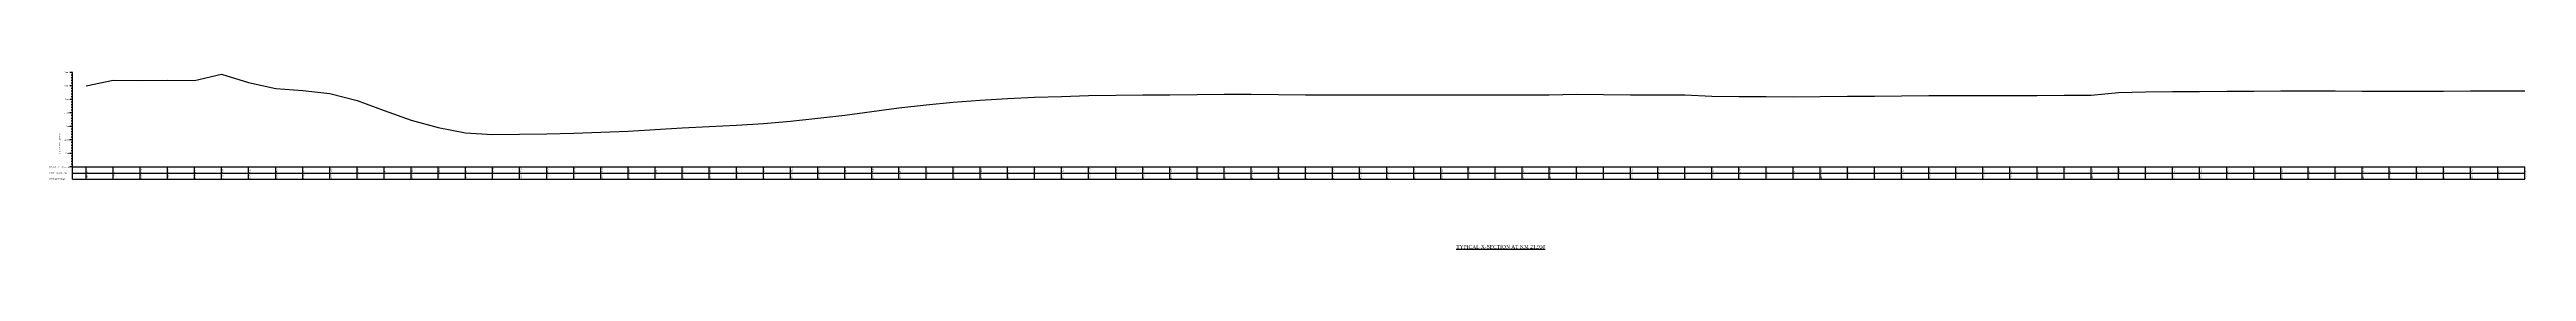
# Model space of a CAD drawing. Header units: metres. Extents: x -148477 to 168932, y -55673 to -2736.
# Drawn here: x -30075 to -29161, y -20747 to -20682 of the extents above; entities that cross this region are included whole.
import ezdxf

# ---------------------------------------------------------------- set-up
doc = ezdxf.new("R2010")
doc.units = ezdxf.units.M
doc.styles.add('liza', font='times.ttf', dxfattribs={"height": 2})
doc.styles.get("Standard").update_dxf_attribs({"font": 'times.ttf'})

msp = doc.modelspace()

# ---------------------------------------------------------------- linework, layer by layer
at = {"color": 6, "linetype": 'Continuous', "lineweight": -3, "ltscale": 0.5}
for p, q in [((-30066.8432, -20682.0121), (-30067.8432, -20682.0121)), ((-30066.8432, -20683.0121), (-30067.3432, -20683.0121)), ((-30066.8432, -20684.0121), (-30067.3432, -20684.0121)), ((-30066.8432, -20685.0121), (-30067.3432, -20685.0121)), ((-30066.8432, -20721.5121), (-30066.8432, -20682.0121)), ((-30061.8432, -20687.0121), (-30051.8432, -20684.9021)), ((-30051.8432, -20684.9021), (-30041.8432, -20684.9921)), ((-30041.8432, -20684.9921), (-30031.8432, -20684.9421)), ((-30031.8432, -20684.9421), (-30021.8432, -20685.0421)), ((-30021.8432, -20685.0421), (-30011.8432, -20682.6721)), ((-30011.8432, -20682.6721), (-30001.8432, -20685.7921)), ((-30001.8432, -20685.7921), (-29991.8432, -20687.9221)), ((-30066.8432, -20687.0121), (-30067.8432, -20687.0121)), ((-30066.8432, -20692.0121), (-30067.8432, -20692.0121)), ((-30066.8432, -20686.0121), (-30067.3432, -20686.0121)), ((-30066.8432, -20688.0121), (-30067.3432, -20688.0121)), ((-30066.8432, -20689.0121), (-30067.3432, -20689.0121)), ((-30066.8432, -20690.0121), (-30067.3432, -20690.0121)), ((-30066.8432, -20691.0121), (-30067.3432, -20691.0121)), ((-30066.8432, -20693.0121), (-30067.3432, -20693.0121)), ((-30066.8432, -20694.0121), (-30067.3432, -20694.0121)), ((-29991.8432, -20687.9221), (-29981.8432, -20688.7221)), ((-29981.8432, -20688.7221), (-29971.8432, -20689.8621)), ((-29971.8432, -20689.8621), (-29961.8432, -20692.4421)), ((-29961.8432, -20692.4421), (-29951.8432, -20696.1121)), ((-29761.8432, -20695.1721), (-29751.8432, -20694.0221)), ((-29751.8432, -20694.0221), (-29741.8432, -20692.9821)), ((-29741.8432, -20692.9821), (-29731.8432, -20692.2321)), ((-29731.8432, -20692.2321), (-29721.8432, -20691.6621)), ((-29721.8432, -20691.6621), (-29711.8432, -20691.2221)), ((-29711.8432, -20691.2221), (-29701.8432, -20690.9621)), ((-29701.8432, -20690.9621), (-29691.8432, -20690.5521)), ((-29691.8432, -20690.5521), (-29681.8432, -20690.4621)), ((-29681.8432, -20690.4621), (-29671.8432, -20690.3321)), ((-29671.8432, -20690.3321), (-29661.8432, -20690.2721)), ((-29661.8432, -20690.2721), (-29651.8432, -20690.1521)), ((-29651.8432, -20690.1521), (-29641.8432, -20690.1121)), ((-29641.8432, -20690.1121), (-29631.8432, -20690.1021)), ((-29631.8432, -20690.1021), (-29621.8432, -20690.2321)), ((-29621.8432, -20690.2321), (-29611.8432, -20690.3021)), ((-29611.8432, -20690.3021), (-29601.8432, -20690.3321)), ((-29601.8432, -20690.3321), (-29591.8432, -20690.3121)), ((-29591.8432, -20690.3121), (-29581.8432, -20690.3321)), ((-29581.8432, -20690.3321), (-29571.8432, -20690.3121)), ((-29571.8432, -20690.3121), (-29561.8432, -20690.3121)), ((-29561.8432, -20690.3121), (-29551.8432, -20690.3521)), ((-29551.8432, -20690.3521), (-29541.8432, -20690.3721)), ((-29541.8432, -20690.3721), (-29531.8432, -20690.3621)), ((-29531.8432, -20690.3621), (-29521.8432, -20690.2521)), ((-29521.8432, -20690.2521), (-29511.8432, -20690.1121)), ((-29511.8432, -20690.1121), (-29501.8432, -20690.1821)), ((-29501.8432, -20690.1821), (-29491.8432, -20690.3421)), ((-29491.8432, -20690.3421), (-29481.8432, -20690.2821)), ((-29481.8432, -20690.2821), (-29471.8432, -20690.2921)), ((-29471.8432, -20690.2921), (-29461.8432, -20690.7821)), ((-29461.8432, -20690.7821), (-29451.8432, -20690.8721)), ((-29451.8432, -20690.8721), (-29441.8432, -20690.8821)), ((-29441.8432, -20690.8821), (-29431.8432, -20691.0121)), ((-29431.8432, -20691.0121), (-29421.8432, -20690.9021)), ((-29421.8432, -20690.9021), (-29411.8432, -20690.8421)), ((-29411.8432, -20690.8421), (-29401.8432, -20690.7621)), ((-29401.8432, -20690.7621), (-29391.8432, -20690.7121)), ((-29391.8432, -20690.7121), (-29381.8432, -20690.6121)), ((-29381.8432, -20690.6121), (-29371.8432, -20690.5721)), ((-29371.8432, -20690.5721), (-29361.8432, -20690.5221)), ((-29361.8432, -20690.5221), (-29351.8432, -20690.5221)), ((-29351.8432, -20690.5221), (-29341.8432, -20690.5321)), ((-29341.8432, -20690.5321), (-29331.8432, -20690.4921)), ((-29331.8432, -20690.4921), (-29321.8432, -20690.3821)), ((-29321.8432, -20690.3821), (-29311.8432, -20689.4121)), ((-29311.8432, -20689.4121), (-29301.8432, -20689.1721)), ((-29301.8432, -20689.1721), (-29291.8432, -20689.0621)), ((-29291.8432, -20689.0621), (-29281.8432, -20689.0421)), ((-29281.8432, -20689.0421), (-29271.8432, -20689.0021)), ((-29271.8432, -20689.0021), (-29261.8432, -20688.9121)), ((-29261.8432, -20688.9121), (-29251.8432, -20688.8821)), ((-29251.8432, -20688.8821), (-29241.8432, -20688.8821)), ((-29241.8432, -20688.8821), (-29231.8432, -20688.8121)), ((-29231.8432, -20688.8121), (-29221.8432, -20688.9521)), ((-29221.8432, -20688.9521), (-29211.8432, -20688.9621)), ((-29211.8432, -20688.9621), (-29201.8432, -20688.9321)), ((-29201.8432, -20688.9321), (-29191.8432, -20688.9121)), ((-29191.8432, -20688.9121), (-29181.8432, -20688.8821)), ((-29181.8432, -20688.8821), (-29171.8432, -20688.8321)), ((-29171.8432, -20688.8321), (-29161.8432, -20688.8121)), ((-30066.8432, -20697.0121), (-30067.8432, -20697.0121)), ((-30066.8432, -20702.0121), (-30067.8432, -20702.0121)), ((-30066.8432, -20695.0121), (-30067.3432, -20695.0121)), ((-30066.8432, -20696.0121), (-30067.3432, -20696.0121)), ((-30066.8432, -20698.0121), (-30067.3432, -20698.0121)), ((-30066.8432, -20699.0121), (-30067.3432, -20699.0121)), ((-30066.8432, -20700.0121), (-30067.3432, -20700.0121)), ((-30066.8432, -20701.0121), (-30067.3432, -20701.0121)), ((-30066.8432, -20703.0121), (-30067.3432, -20703.0121)), ((-30066.8432, -20704.0121), (-30067.3432, -20704.0121)), ((-29951.8432, -20696.1121), (-29941.8432, -20699.7021)), ((-29941.8432, -20699.7021), (-29931.8432, -20702.4221)), ((-29931.8432, -20702.4221), (-29921.8432, -20704.3321)), ((-29871.8432, -20704.1521), (-29861.8432, -20703.7421)), ((-29861.8432, -20703.7421), (-29851.8432, -20703.2021)), ((-29851.8432, -20703.2021), (-29841.8432, -20702.5121)), ((-29841.8432, -20702.5121), (-29831.8432, -20701.9921)), ((-29831.8432, -20701.9921), (-29821.8432, -20701.5421)), ((-29821.8432, -20701.5421), (-29811.8432, -20700.8821)), ((-29811.8432, -20700.8821), (-29801.8432, -20700.0121)), ((-29801.8432, -20700.0121), (-29791.8432, -20699.0021)), ((-29791.8432, -20699.0021), (-29781.8432, -20697.7921)), ((-29781.8432, -20697.7921), (-29771.8432, -20696.4221)), ((-29771.8432, -20696.4221), (-29761.8432, -20695.1721)), ((-30066.8432, -20707.0121), (-30067.8432, -20707.0121)), ((-30066.8432, -20712.0121), (-30067.8432, -20712.0121)), ((-30066.8432, -20705.0121), (-30067.3432, -20705.0121)), ((-30066.8432, -20706.0121), (-30067.3432, -20706.0121)), ((-30066.8432, -20708.0121), (-30067.3432, -20708.0121)), ((-30066.8432, -20709.0121), (-30067.3432, -20709.0121)), ((-30066.8432, -20710.0121), (-30067.3432, -20710.0121)), ((-30066.8432, -20711.0121), (-30067.3432, -20711.0121)), ((-30066.8432, -20713.0121), (-30067.3432, -20713.0121)), ((-29921.8432, -20704.3321), (-29911.8432, -20704.9721)), ((-29911.8432, -20704.9721), (-29901.8432, -20704.8821)), ((-29901.8432, -20704.8821), (-29891.8432, -20704.7321)), ((-29891.8432, -20704.7321), (-29881.8432, -20704.4421)), ((-29881.8432, -20704.4421), (-29871.8432, -20704.1521)), ((-30066.8432, -20717.0121), (-30067.8432, -20717.0121)), ((-30066.8432, -20714.0121), (-30067.3432, -20714.0121)), ((-30066.8432, -20715.0121), (-30067.3432, -20715.0121)), ((-30066.8432, -20716.0121), (-30067.3432, -20716.0121)), ((-30066.8432, -20717.0121), (-29161.8432, -20717.0121)), ((-30066.8432, -20719.2621), (-29161.8432, -20719.2621)), ((-30066.8432, -20721.5121), (-29161.8432, -20721.5121)), ((-30061.8432, -20721.5121), (-30061.8432, -20717.0121)), ((-30051.8432, -20721.5121), (-30051.8432, -20717.0121)), ((-30041.8432, -20721.5121), (-30041.8432, -20717.0121)), ((-30031.8432, -20721.5121), (-30031.8432, -20717.0121)), ((-30021.8432, -20721.5121), (-30021.8432, -20717.0121)), ((-30011.8432, -20721.5121), (-30011.8432, -20717.0121)), ((-30001.8432, -20721.5121), (-30001.8432, -20717.0121)), ((-29991.8432, -20721.5121), (-29991.8432, -20717.0121)), ((-29981.8432, -20721.5121), (-29981.8432, -20717.0121)), ((-29971.8432, -20721.5121), (-29971.8432, -20717.0121)), ((-29961.8432, -20721.5121), (-29961.8432, -20717.0121)), ((-29951.8432, -20721.5121), (-29951.8432, -20717.0121)), ((-29941.8432, -20721.5121), (-29941.8432, -20717.0121)), ((-29931.8432, -20721.5121), (-29931.8432, -20717.0121)), ((-29921.8432, -20721.5121), (-29921.8432, -20717.0121)), ((-29911.8432, -20721.5121), (-29911.8432, -20717.0121)), ((-29901.8432, -20721.5121), (-29901.8432, -20717.0121)), ((-29891.8432, -20721.5121), (-29891.8432, -20717.0121)), ((-29881.8432, -20721.5121), (-29881.8432, -20717.0121)), ((-29871.8432, -20721.5121), (-29871.8432, -20717.0121)), ((-29861.8432, -20721.5121), (-29861.8432, -20717.0121)), ((-29851.8432, -20721.5121), (-29851.8432, -20717.0121)), ((-29841.8432, -20721.5121), (-29841.8432, -20717.0121)), ((-29831.8432, -20721.5121), (-29831.8432, -20717.0121)), ((-29821.8432, -20721.5121), (-29821.8432, -20717.0121)), ((-29811.8432, -20721.5121), (-29811.8432, -20717.0121)), ((-29801.8432, -20721.5121), (-29801.8432, -20717.0121)), ((-29791.8432, -20721.5121), (-29791.8432, -20717.0121)), ((-29781.8432, -20721.5121), (-29781.8432, -20717.0121)), ((-29771.8432, -20721.5121), (-29771.8432, -20717.0121)), ((-29761.8432, -20721.5121), (-29761.8432, -20717.0121)), ((-29751.8432, -20721.5121), (-29751.8432, -20717.0121)), ((-29741.8432, -20721.5121), (-29741.8432, -20717.0121)), ((-29731.8432, -20721.5121), (-29731.8432, -20717.0121)), ((-29721.8432, -20721.5121), (-29721.8432, -20717.0121)), ((-29711.8432, -20721.5121), (-29711.8432, -20717.0121)), ((-29701.8432, -20721.5121), (-29701.8432, -20717.0121)), ((-29691.8432, -20721.5121), (-29691.8432, -20717.0121)), ((-29681.8432, -20721.5121), (-29681.8432, -20717.0121)), ((-29671.8432, -20721.5121), (-29671.8432, -20717.0121)), ((-29661.8432, -20721.5121), (-29661.8432, -20717.0121)), ((-29651.8432, -20721.5121), (-29651.8432, -20717.0121)), ((-29641.8432, -20721.5121), (-29641.8432, -20717.0121)), ((-29631.8432, -20721.5121), (-29631.8432, -20717.0121)), ((-29621.8432, -20721.5121), (-29621.8432, -20717.0121)), ((-29611.8432, -20721.5121), (-29611.8432, -20717.0121)), ((-29601.8432, -20721.5121), (-29601.8432, -20717.0121)), ((-29591.8432, -20721.5121), (-29591.8432, -20717.0121)), ((-29581.8432, -20721.5121), (-29581.8432, -20717.0121)), ((-29571.8432, -20721.5121), (-29571.8432, -20717.0121)), ((-29561.8432, -20721.5121), (-29561.8432, -20717.0121)), ((-29551.8432, -20721.5121), (-29551.8432, -20717.0121)), ((-29541.8432, -20721.5121), (-29541.8432, -20717.0121)), ((-29531.8432, -20721.5121), (-29531.8432, -20717.0121)), ((-29521.8432, -20721.5121), (-29521.8432, -20717.0121)), ((-29511.8432, -20721.5121), (-29511.8432, -20717.0121)), ((-29501.8432, -20721.5121), (-29501.8432, -20717.0121)), ((-29491.8432, -20721.5121), (-29491.8432, -20717.0121)), ((-29481.8432, -20721.5121), (-29481.8432, -20717.0121)), ((-29471.8432, -20721.5121), (-29471.8432, -20717.0121)), ((-29461.8432, -20721.5121), (-29461.8432, -20717.0121)), ((-29451.8432, -20721.5121), (-29451.8432, -20717.0121)), ((-29441.8432, -20721.5121), (-29441.8432, -20717.0121)), ((-29431.8432, -20721.5121), (-29431.8432, -20717.0121)), ((-29421.8432, -20721.5121), (-29421.8432, -20717.0121)), ((-29411.8432, -20721.5121), (-29411.8432, -20717.0121)), ((-29401.8432, -20721.5121), (-29401.8432, -20717.0121)), ((-29391.8432, -20721.5121), (-29391.8432, -20717.0121)), ((-29381.8432, -20721.5121), (-29381.8432, -20717.0121)), ((-29371.8432, -20721.5121), (-29371.8432, -20717.0121)), ((-29361.8432, -20721.5121), (-29361.8432, -20717.0121)), ((-29351.8432, -20721.5121), (-29351.8432, -20717.0121)), ((-29341.8432, -20721.5121), (-29341.8432, -20717.0121)), ((-29331.8432, -20721.5121), (-29331.8432, -20717.0121)), ((-29321.8432, -20721.5121), (-29321.8432, -20717.0121)), ((-29311.8432, -20721.5121), (-29311.8432, -20717.0121)), ((-29301.8432, -20721.5121), (-29301.8432, -20717.0121)), ((-29291.8432, -20721.5121), (-29291.8432, -20717.0121)), ((-29281.8432, -20721.5121), (-29281.8432, -20717.0121)), ((-29271.8432, -20721.5121), (-29271.8432, -20717.0121)), ((-29261.8432, -20721.5121), (-29261.8432, -20717.0121)), ((-29251.8432, -20721.5121), (-29251.8432, -20717.0121)), ((-29241.8432, -20721.5121), (-29241.8432, -20717.0121)), ((-29231.8432, -20721.5121), (-29231.8432, -20717.0121)), ((-29221.8432, -20721.5121), (-29221.8432, -20717.0121)), ((-29211.8432, -20721.5121), (-29211.8432, -20717.0121)), ((-29201.8432, -20721.5121), (-29201.8432, -20717.0121)), ((-29191.8432, -20721.5121), (-29191.8432, -20717.0121)), ((-29181.8432, -20721.5121), (-29181.8432, -20717.0121)), ((-29171.8432, -20721.5121), (-29171.8432, -20717.0121)), ((-29161.8432, -20721.5121), (-29161.8432, -20717.0121))]:
    msp.add_line(p, q, dxfattribs=at)

# ---------------------------------------------------------------- texts
at = {"color": 6, "linetype": 'Continuous', "lineweight": -3, "ltscale": 0.5, "char_height": 0.5, "attachment_point": 1, "style": 'liza'}
for s, insert, width in [('5.00', (-30069.8432, -20681.7621), 2), ('-5.00', (-30069.8432, -20691.7621), 2), ('0.00', (-30069.8432, -20686.7621), 2), ('-10.00', (-30069.8432, -20696.7621), 2), ('-15.00', (-30069.8432, -20701.7621), 2), ('-20.00', (-30069.8432, -20706.7621), 2), ('-25.00', (-30069.8432, -20711.7621), 2), ('DATUM AT -30.00 (m)', (-30075.3432, -20716.7621), 7.5), ('EXISTING R.L. (m)', (-30075.3432, -20719.0121), 7.5), ('DISTANCE IN (m)', (-30075.3432, -20721.2621), 7.5)]:
    msp.add_mtext(s, dxfattribs=dict(at, insert=insert, width=width))
at = {"color": 6, "linetype": 'Continuous', "lineweight": -3, "ltscale": 0.5, "char_height": 0.5, "attachment_point": 1, "rotation": 90, "style": 'liza'}
for s, insert, width in [('ELEVATION (m PWD)', (-30071.8432, -20712.0121), 10), ('0.00', (-30061.7432, -20719.1621), 2.15), ('0.00', (-30061.7432, -20721.4121), 2.15), ('10.00', (-30051.7432, -20721.4121), 2.15), ('2.11', (-30051.7432, -20719.1621), 2.15), ('2.02', (-30041.7432, -20719.1621), 2.15), ('20.00', (-30041.7432, -20721.4121), 2.15), ('2.07', (-30031.7432, -20719.1621), 2.15), ('30.00', (-30031.7432, -20721.4121), 2.15), ('40.00', (-30021.7432, -20721.4121), 2.15), ('1.97', (-30021.7432, -20719.1621), 2.15), ('50.00', (-30011.7432, -20721.4121), 2.15), ('4.34', (-30011.7432, -20719.1621), 2.15), ('60.00', (-30001.7432, -20721.4121), 2.15), ('1.22', (-30001.7432, -20719.1621), 2.15), ('-0.91', (-29991.7432, -20719.1621), 2.15), ('70.00', (-29991.7432, -20721.4121), 2.15), ('80.00', (-29981.7432, -20721.4121), 2.15), ('-1.71', (-29981.7432, -20719.1621), 2.15), ('-2.85', (-29971.7432, -20719.1621), 2.15), ('90.00', (-29971.7432, -20721.4121), 2.15), ('100.00', (-29961.7432, -20721.4121), 2.15), ('-5.43', (-29961.7432, -20719.1621), 2.15), ('-9.10', (-29951.7432, -20719.1621), 2.15), ('110.00', (-29951.7432, -20721.4121), 2.15), ('120.00', (-29941.7432, -20721.4121), 2.15), ('-12.69', (-29941.7432, -20719.1621), 2.15), ('130.00', (-29931.7432, -20721.4121), 2.15), ('-15.41', (-29931.7432, -20719.1621), 2.15), ('140.00', (-29921.7432, -20721.4121), 2.15), ('-17.32', (-29921.7432, -20719.1621), 2.15), ('150.00', (-29911.7432, -20721.4121), 2.15), ('-17.96', (-29911.7432, -20719.1621), 2.15), ('-17.87', (-29901.7432, -20719.1621), 2.15), ('160.00', (-29901.7432, -20721.4121), 2.15), ('170.00', (-29891.7432, -20721.4121), 2.15), ('-17.72', (-29891.7432, -20719.1621), 2.15), ('180.00', (-29881.7432, -20721.4121), 2.15), ('-17.43', (-29881.7432, -20719.1621), 2.15), ('190.00', (-29871.7432, -20721.4121), 2.15), ('-17.14', (-29871.7432, -20719.1621), 2.15), ('200.00', (-29861.7432, -20721.4121), 2.15), ('-16.73', (-29861.7432, -20719.1621), 2.15), ('210.00', (-29851.7432, -20721.4121), 2.15), ('-16.19', (-29851.7432, -20719.1621), 2.15), ('-15.50', (-29841.7432, -20719.1621), 2.15), ('220.00', (-29841.7432, -20721.4121), 2.15), ('-14.98', (-29831.7432, -20719.1621), 2.15), ('230.00', (-29831.7432, -20721.4121), 2.15), ('240.00', (-29821.7432, -20721.4121), 2.15), ('-14.53', (-29821.7432, -20719.1621), 2.15), ('-13.87', (-29811.7432, -20719.1621), 2.15), ('250.00', (-29811.7432, -20721.4121), 2.15), ('-13.00', (-29801.7432, -20719.1621), 2.15), ('260.00', (-29801.7432, -20721.4121), 2.15), ('270.00', (-29791.7432, -20721.4121), 2.15), ('-11.99', (-29791.7432, -20719.1621), 2.15), ('-10.78', (-29781.7432, -20719.1621), 2.15), ('280.00', (-29781.7432, -20721.4121), 2.15), ('290.00', (-29771.7432, -20721.4121), 2.15), ('-9.41', (-29771.7432, -20719.1621), 2.15), ('-8.16', (-29761.7432, -20719.1621), 2.15), ('300.00', (-29761.7432, -20721.4121), 2.15), ('-7.01', (-29751.7432, -20719.1621), 2.15), ('310.00', (-29751.7432, -20721.4121), 2.15), ('320.00', (-29741.7432, -20721.4121), 2.15), ('-5.97', (-29741.7432, -20719.1621), 2.15), ('330.00', (-29731.7432, -20721.4121), 2.15), ('-5.22', (-29731.7432, -20719.1621), 2.15), ('340.00', (-29721.7432, -20721.4121), 2.15), ('-4.65', (-29721.7432, -20719.1621), 2.15), ('350.00', (-29711.7432, -20721.4121), 2.15), ('-4.21', (-29711.7432, -20719.1621), 2.15), ('360.00', (-29701.7432, -20721.4121), 2.15), ('-3.95', (-29701.7432, -20719.1621), 2.15), ('370.00', (-29691.7432, -20721.4121), 2.15), ('-3.54', (-29691.7432, -20719.1621), 2.15), ('380.00', (-29681.7432, -20721.4121), 2.15), ('-3.45', (-29681.7432, -20719.1621), 2.15), ('390.00', (-29671.7432, -20721.4121), 2.15), ('-3.32', (-29671.7432, -20719.1621), 2.15), ('400.00', (-29661.7432, -20721.4121), 2.15), ('-3.26', (-29661.7432, -20719.1621), 2.15), ('410.00', (-29651.7432, -20721.4121), 2.15), ('-3.14', (-29651.7432, -20719.1621), 2.15), ('-3.10', (-29641.7432, -20719.1621), 2.15), ('420.00', (-29641.7432, -20721.4121), 2.15), ('-3.09', (-29631.7432, -20719.1621), 2.15), ('430.00', (-29631.7432, -20721.4121), 2.15), ('440.00', (-29621.7432, -20721.4121), 2.15), ('-3.22', (-29621.7432, -20719.1621), 2.15), ('450.00', (-29611.7432, -20721.4121), 2.15), ('-3.29', (-29611.7432, -20719.1621), 2.15), ('460.00', (-29601.7432, -20721.4121), 2.15), ('-3.32', (-29601.7432, -20719.1621), 2.15), ('-3.30', (-29591.7432, -20719.1621), 2.15), ('470.00', (-29591.7432, -20721.4121), 2.15), ('480.00', (-29581.7432, -20721.4121), 2.15), ('-3.32', (-29581.7432, -20719.1621), 2.15), ('-3.30', (-29571.7432, -20719.1621), 2.15), ('490.00', (-29571.7432, -20721.4121), 2.15), ('-3.30', (-29561.7432, -20719.1621), 2.15), ('500.00', (-29561.7432, -20721.4121), 2.15), ('510.00', (-29551.7432, -20721.4121), 2.15), ('-3.34', (-29551.7432, -20719.1621), 2.15), ('520.00', (-29541.7432, -20721.4121), 2.15), ('-3.36', (-29541.7432, -20719.1621), 2.15), ('530.00', (-29531.7432, -20721.4121), 2.15), ('-3.35', (-29531.7432, -20719.1621), 2.15), ('540.00', (-29521.7432, -20721.4121), 2.15), ('-3.24', (-29521.7432, -20719.1621), 2.15), ('-3.10', (-29511.7432, -20719.1621), 2.15), ('550.00', (-29511.7432, -20721.4121), 2.15), ('560.00', (-29501.7432, -20721.4121), 2.15), ('-3.17', (-29501.7432, -20719.1621), 2.15), ('570.00', (-29491.7432, -20721.4121), 2.15), ('-3.33', (-29491.7432, -20719.1621), 2.15), ('580.00', (-29481.7432, -20721.4121), 2.15), ('-3.27', (-29481.7432, -20719.1621), 2.15), ('-3.28', (-29471.7432, -20719.1621), 2.15), ('590.00', (-29471.7432, -20721.4121), 2.15), ('600.00', (-29461.7432, -20721.4121), 2.15), ('-3.77', (-29461.7432, -20719.1621), 2.15), ('-3.86', (-29451.7432, -20719.1621), 2.15), ('610.00', (-29451.7432, -20721.4121), 2.15), ('-3.87', (-29441.7432, -20719.1621), 2.15), ('620.00', (-29441.7432, -20721.4121), 2.15), ('-4.00', (-29431.7432, -20719.1621), 2.15), ('630.00', (-29431.7432, -20721.4121), 2.15), ('-3.89', (-29421.7432, -20719.1621), 2.15), ('640.00', (-29421.7432, -20721.4121), 2.15), ('-3.83', (-29411.7432, -20719.1621), 2.15), ('650.00', (-29411.7432, -20721.4121), 2.15), ('660.00', (-29401.7432, -20721.4121), 2.15), ('-3.75', (-29401.7432, -20719.1621), 2.15), ('-3.70', (-29391.7432, -20719.1621), 2.15), ('670.00', (-29391.7432, -20721.4121), 2.15), ('-3.60', (-29381.7432, -20719.1621), 2.15), ('680.00', (-29381.7432, -20721.4121), 2.15), ('690.00', (-29371.7432, -20721.4121), 2.15), ('-3.56', (-29371.7432, -20719.1621), 2.15), ('700.00', (-29361.7432, -20721.4121), 2.15), ('-3.51', (-29361.7432, -20719.1621), 2.15), ('710.00', (-29351.7432, -20721.4121), 2.15), ('-3.51', (-29351.7432, -20719.1621), 2.15), ('720.00', (-29341.7432, -20721.4121), 2.15), ('-3.52', (-29341.7432, -20719.1621), 2.15), ('-3.48', (-29331.7432, -20719.1621), 2.15), ('730.00', (-29331.7432, -20721.4121), 2.15), ('740.00', (-29321.7432, -20721.4121), 2.15), ('-3.37', (-29321.7432, -20719.1621), 2.15), ('-2.40', (-29311.7432, -20719.1621), 2.15), ('750.00', (-29311.7432, -20721.4121), 2.15), ('760.00', (-29301.7432, -20721.4121), 2.15), ('-2.16', (-29301.7432, -20719.1621), 2.15), ('-2.05', (-29291.7432, -20719.1621), 2.15), ('770.00', (-29291.7432, -20721.4121), 2.15), ('-2.03', (-29281.7432, -20719.1621), 2.15), ('780.00', (-29281.7432, -20721.4121), 2.15), ('790.00', (-29271.7432, -20721.4121), 2.15), ('-1.99', (-29271.7432, -20719.1621), 2.15), ('-1.90', (-29261.7432, -20719.1621), 2.15), ('800.00', (-29261.7432, -20721.4121), 2.15), ('-1.87', (-29251.7432, -20719.1621), 2.15), ('810.00', (-29251.7432, -20721.4121), 2.15), ('-1.87', (-29241.7432, -20719.1621), 2.15), ('820.00', (-29241.7432, -20721.4121), 2.15), ('-1.80', (-29231.7432, -20719.1621), 2.15), ('830.00', (-29231.7432, -20721.4121), 2.15), ('840.00', (-29221.7432, -20721.4121), 2.15), ('-1.94', (-29221.7432, -20719.1621), 2.15), ('850.00', (-29211.7432, -20721.4121), 2.15), ('-1.95', (-29211.7432, -20719.1621), 2.15), ('860.00', (-29201.7432, -20721.4121), 2.15), ('-1.92', (-29201.7432, -20719.1621), 2.15), ('-1.90', (-29191.7432, -20719.1621), 2.15), ('870.00', (-29191.7432, -20721.4121), 2.15), ('-1.87', (-29181.7432, -20719.1621), 2.15), ('880.00', (-29181.7432, -20721.4121), 2.15), ('-1.82', (-29171.7432, -20719.1621), 2.15), ('890.00', (-29171.7432, -20721.4121), 2.15), ('-1.80', (-29161.7432, -20719.1621), 2.15), ('900.00', (-29161.7432, -20721.4121), 2.15)]:
    msp.add_mtext(s, dxfattribs=dict(at, insert=insert, width=width))
at = {"color": 0, "linetype": 'ByBlock', "lineweight": 30, "insert": (-29556.1571, -20745.8968), "char_height": 1.326841, "width": 81.781813, "attachment_point": 1}
msp.add_mtext('{\\LTYPICAL X-SECTION AT KM 21.950}', dxfattribs=at)

doc.saveas('drawing.dxf')
